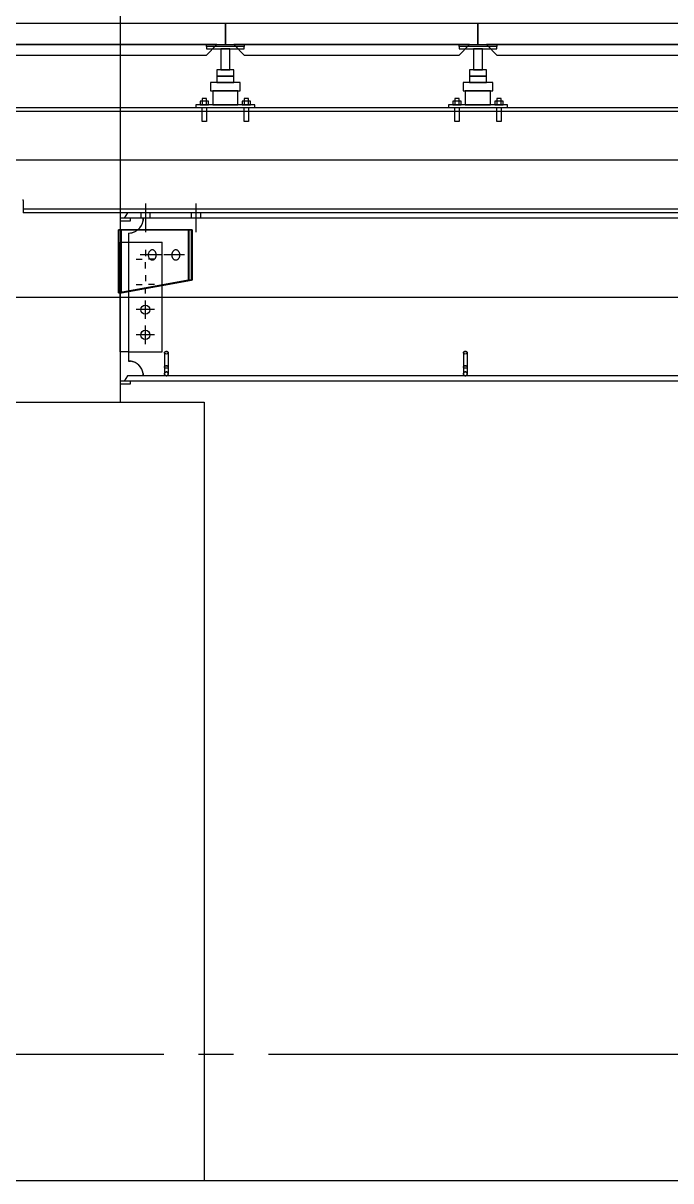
# Model space of a CAD drawing. Header units: millimetres. Extents: x -32710 to 654186, y -254124 to 420220.
# Drawn here: x 222520 to 224058, y 383200 to 385951 of the extents above; entities that cross this region are included whole.
import ezdxf

# ---------------------------------------------------------------- set-up
doc = ezdxf.new("R2010")
doc.units = ezdxf.units.MM
doc.header["$LTSCALE"] = 1000
for name, pattern in [('DXK_LINE_DOT2', [3.9198, 1.9599, -1.9599]), ('DXK_LINE_DOT3', [5.9187, 2.979, -0.9799, 0.9799, -0.9799]), ('TPH12-SEC-@E$0$CENTERK5', [6.916, 6.667, -0.083, 0.083, -0.083])]:
    doc.linetypes.add(name, pattern=pattern)
for name, color, linetype in [('MD-20250424-增加TRAY與FS主管位置調整', 7, 'Continuous'), ('Raised Floor', 1, 'Continuous'), ('TPH12-SEC-@E$0$H-SIN', 252, 'TPH12-SEC-@E$0$CENTERK5'), ('TPH12-SEC-@E$0$KABE1', 252, 'Continuous'), ('TPH12-SEC-@E$0$STEEL3', 252, 'Continuous'), ('TPH12-SEC-@E$0$SUGATA3', 252, 'Continuous')]:
    doc.layers.add(name, color=color, linetype=linetype)

# ---------------------------------------------------------------- blocks, each defined once
blk = doc.blocks.new('TPH12-SEC-@E')
at = {"layer": 'TPH12-SEC-@E$0$H-SIN'}
for p, q in [((274800, 385950), (45200, 385950)), ((298929.6, 383500), (18729.6, 383500))]:
    blk.add_line(p, q, dxfattribs=at)
at = {"layer": 'TPH12-SEC-@E$0$KABE1'}
blk.add_line((272350, 383200), (188250, 383200), dxfattribs=at)
at = {"layer": 'TPH12-SEC-@E$0$STEEL3'}
blk.add_line((222750, 393725), (222750, 385050), dxfattribs=at)
at = {"layer": 'TPH12-SEC-@E$0$SUGATA3'}
for p, q in [((221850, 385050), (222950, 385050)), ((222950, 385050), (222950, 383200))]:
    blk.add_line(p, q, dxfattribs=at)
blk = doc.blocks.new('A$C62b8fcb1')
at = {"color": 8, "linetype": 'DXK_LINE_DOT2'}
for p, q in [((-49695, 2534), (-41305, 2534)), ((-41305, 2525), (-49695, 2525)), ((-49580, 2313), (-49580.5, 2316.1)), ((-49580, 2313), (-49580, 2284)), ((-41420, 2293), (-49580, 2293)), ((-49332.5, 2284), (-49580, 2284)), ((-49350, 2271), (-49350, 2265)), ((-49295, 2271), (-49295.4, 2266)), ((-49353.7, 2094), (-49353.7, 2244)), ((-49353.7, 2244), (-49180.6, 2244)), ((-49346.3, 2094), (-49346.3, 2244)), ((-49330, 2236), (-49325, 2236.4)), ((-49330, 2236), (-49330, 2096.9)), ((-49188, 2244), (-49188, 2124)), ((-49180.6, 2124), (-49180.6, 2244)), ((-49350, 1954), (-49350, 2214)), ((-49350, 2214), (-49250, 2214)), ((-49250, 1954), (-49250, 2214)), ((-49252.1, 2184), (-49298.1, 2184)), ((-49196.9, 2184), (-49242.9, 2184)), ((-49188, 2124), (-49353.7, 2094)), ((-49346.3, 2094), (-49180.6, 2124)), ((-49188, 2124), (-49180.6, 2124)), ((-49353.7, 2094), (-49346.3, 2094)), ((-49330, 1954), (-49250, 1954)), ((-49243.2, 1953.5), (-49244.2, 1952.6)), ((-49241.7, 1954.2), (-49243.2, 1953.5)), ((-49240, 1954.4), (-49241.7, 1954.2)), ((-49238.3, 1954.2), (-49240, 1954.4)), ((-49236.8, 1953.5), (-49238.3, 1954.2)), ((-49235.8, 1952.6), (-49236.8, 1953.5)), ((-48533.2, 1953.5), (-48534.2, 1952.6)), ((-48531.7, 1954.2), (-48533.2, 1953.5)), ((-48530, 1954.4), (-48531.7, 1954.2)), ((-48528.3, 1954.2), (-48530, 1954.4)), ((-48526.8, 1953.5), (-48528.3, 1954.2)), ((-48525.8, 1952.6), (-48526.8, 1953.5)), ((-49330, 1932), (-49325, 1931.6)), ((-49244.2, 1952.6), (-49244.5, 1951.5)), ((-49244.2, 1950.4), (-49244.5, 1951.5)), ((-49244.5, 1951.5), (-49244.5, 1901.5)), ((-49243.2, 1949.5), (-49244.2, 1950.4)), ((-49241.7, 1948.8), (-49243.2, 1949.5)), ((-49240, 1948.6), (-49241.7, 1948.8)), ((-49238.3, 1948.8), (-49240, 1948.6)), ((-49236.8, 1949.5), (-49238.3, 1948.8)), ((-49235.8, 1950.4), (-49236.8, 1949.5)), ((-49235.5, 1951.5), (-49235.8, 1952.6)), ((-49235.5, 1951.5), (-49235.8, 1950.4)), ((-49235.5, 1951.5), (-49235.5, 1901.5)), ((-48534.2, 1952.6), (-48534.5, 1951.5)), ((-48534.2, 1950.4), (-48534.5, 1951.5)), ((-48534.5, 1951.5), (-48534.5, 1901.5)), ((-48533.2, 1949.5), (-48534.2, 1950.4)), ((-48531.7, 1948.8), (-48533.2, 1949.5)), ((-48530, 1948.6), (-48531.7, 1948.8)), ((-48528.3, 1948.8), (-48530, 1948.6)), ((-48526.8, 1949.5), (-48528.3, 1948.8)), ((-48525.8, 1950.4), (-48526.8, 1949.5)), ((-48525.5, 1951.5), (-48525.8, 1952.6)), ((-48525.5, 1951.5), (-48525.8, 1950.4)), ((-48525.5, 1951.5), (-48525.5, 1901.5)), ((-49295.4, 1902), (-49295, 1897)), ((-49244.2, 1919), (-49244.5, 1917.9)), ((-49244.2, 1916.8), (-49244.5, 1917.9)), ((-49244.2, 1903.2), (-49244.5, 1901.5)), ((-49244.5, 1901.5), (-49244.3, 1902.3)), ((-49244.5, 1901.5), (-49244.2, 1899.8)), ((-49244.3, 1902.3), (-49244.2, 1903.2)), ((-49243.2, 1920), (-49244.2, 1919)), ((-49243.2, 1915.9), (-49244.2, 1916.8)), ((-49244.2, 1903.2), (-49243.2, 1904.7)), ((-49244.2, 1899.8), (-49243.2, 1898.3)), ((-49241.7, 1920.6), (-49243.2, 1920)), ((-49241.7, 1915.3), (-49243.2, 1915.9)), ((-49243.2, 1904.7), (-49241.7, 1905.7)), ((-49243.2, 1898.3), (-49241.7, 1897.3)), ((-49240, 1920.8), (-49241.7, 1920.6)), ((-49240, 1915), (-49241.7, 1915.3)), ((-49241.7, 1905.7), (-49240, 1906)), ((-49238.3, 1920.6), (-49240, 1920.8)), ((-49238.3, 1915.3), (-49240, 1915)), ((-49240, 1906), (-49238.3, 1905.7)), ((-49236.8, 1920), (-49238.3, 1920.6)), ((-49236.8, 1915.9), (-49238.3, 1915.3)), ((-49238.3, 1905.7), (-49236.8, 1904.7)), ((-49238.3, 1897.3), (-49236.8, 1898.3)), ((-49235.8, 1919), (-49236.8, 1920)), ((-49235.8, 1916.8), (-49236.8, 1915.9)), ((-49236.8, 1904.7), (-49235.8, 1903.2)), ((-49236.8, 1898.3), (-49235.8, 1899.8)), ((-49235.5, 1917.9), (-49235.8, 1919)), ((-49235.5, 1917.9), (-49235.8, 1916.8)), ((-49235.7, 1902.3), (-49235.8, 1903.2)), ((-49235.5, 1901.5), (-49235.8, 1903.2)), ((-49235.8, 1899.8), (-49235.5, 1901.5)), ((-49235.5, 1901.5), (-49235.7, 1902.3)), ((-48534.2, 1919), (-48534.5, 1917.9)), ((-48534.2, 1916.8), (-48534.5, 1917.9)), ((-48534.5, 1901.5), (-48534.2, 1903.2)), ((-48534.5, 1901.5), (-48534.2, 1899.8)), ((-48533.2, 1920), (-48534.2, 1919)), ((-48533.2, 1915.9), (-48534.2, 1916.8)), ((-48534.2, 1903.2), (-48533.2, 1904.7)), ((-48534.2, 1899.8), (-48533.2, 1898.3)), ((-48531.7, 1920.6), (-48533.2, 1920)), ((-48531.7, 1915.3), (-48533.2, 1915.9)), ((-48533.2, 1904.7), (-48531.7, 1905.7)), ((-48533.2, 1898.3), (-48531.7, 1897.3)), ((-48530, 1920.8), (-48531.7, 1920.6)), ((-48530, 1915), (-48531.7, 1915.3)), ((-48531.7, 1905.7), (-48530, 1906)), ((-48528.3, 1920.6), (-48530, 1920.8)), ((-48528.3, 1915.3), (-48530, 1915)), ((-48530, 1906), (-48528.3, 1905.7)), ((-48526.8, 1920), (-48528.3, 1920.6)), ((-48526.8, 1915.9), (-48528.3, 1915.3)), ((-48528.3, 1905.7), (-48526.8, 1904.7)), ((-48528.3, 1897.3), (-48526.8, 1898.3)), ((-48525.8, 1919), (-48526.8, 1920)), ((-48525.8, 1916.8), (-48526.8, 1915.9)), ((-48526.8, 1904.7), (-48525.8, 1903.2)), ((-48526.8, 1898.3), (-48525.8, 1899.8)), ((-48525.5, 1917.9), (-48525.8, 1919)), ((-48525.5, 1917.9), (-48525.8, 1916.8)), ((-48525.8, 1903.2), (-48525.5, 1901.5)), ((-48525.8, 1899.8), (-48525.5, 1901.5)), ((-49350, 1884), (-49350, 1878)), ((-49241.7, 1897.3), (-49240, 1897)), ((-49240, 1897), (-49238.3, 1897.3)), ((-48531.7, 1897.3), (-48530, 1897)), ((-48530, 1897), (-48528.3, 1897.3))]:
    blk.add_line(p, q, dxfattribs=at)
at = {"color": 8, "linetype": 'Continuous'}
for p, q in [((-49695, 2534), (-41305, 2534)), ((-41305, 2525), (-49695, 2525)), ((-49580, 2313), (-49580.5, 2316.1)), ((-49580, 2313), (-49580, 2284)), ((-41420, 2293), (-49580, 2293)), ((-47000, 2284), (-49580, 2284)), ((-49332.5, 2284), (-49340, 2271)), ((-47017.5, 2284), (-49332.5, 2284)), ((-49301, 2284), (-49301, 2271)), ((-49290, 2306), (-49290, 2238)), ((-49279, 2284), (-49279, 2271)), ((-49181, 2284), (-49181, 2271)), ((-49170, 2306), (-49170, 2238)), ((-49159, 2284), (-49159, 2271)), ((-49325, 2271), (-49350, 2271)), ((-49350, 2265), (-49325, 2265)), ((-47010, 2271), (-49340, 2271)), ((-49325, 2265), (-49325, 2271)), ((-49295.4, 2266), (-49295, 2271)), ((-49178.5, 2244), (-49353.5, 2244)), ((-49353.5, 2244), (-49353.5, 2094)), ((-49185.7, 2124), (-49185.7, 2244)), ((-49178.5, 2244), (-49178.5, 2124)), ((-49312, 2174), (-49297.3, 2174)), ((-49257.5, 2184), (-49302.5, 2184)), ((-49290, 2196), (-49290, 2181.3)), ((-49283, 2186.3), (-49283.2, 2185.2)), ((-49283.2, 2185.2), (-49283.2, 2184)), ((-49283.2, 2184), (-49283.2, 2182.8)), ((-49283.2, 2182.8), (-49283, 2181.7)), ((-49282.8, 2187.5), (-49283, 2186.3)), ((-49283, 2181.7), (-49282.8, 2180.5)), ((-49282.5, 2188.6), (-49282.8, 2187.5)), ((-49282.8, 2180.5), (-49282.5, 2179.4)), ((-49268, 2174), (-49282.7, 2174)), ((-49282.1, 2189.7), (-49282.5, 2188.6)), ((-49282.5, 2179.4), (-49282.1, 2178.3)), ((-49281.6, 2190.7), (-49282.1, 2189.7)), ((-49282.1, 2178.3), (-49281.6, 2177.3)), ((-49281, 2191.6), (-49281.6, 2190.7)), ((-49281.6, 2177.3), (-49281, 2176.4)), ((-49280.4, 2192.5), (-49281, 2191.6)), ((-49281, 2176.4), (-49280.4, 2175.5)), ((-49279.7, 2193.3), (-49280.4, 2192.5)), ((-49280.4, 2175.5), (-49279.7, 2174.7)), ((-49278.9, 2194), (-49279.7, 2193.3)), ((-49279.7, 2174.7), (-49278.9, 2174)), ((-49278.1, 2194.6), (-49278.9, 2194)), ((-49278.9, 2174), (-49278.1, 2173.4)), ((-49277.3, 2195.1), (-49278.1, 2194.6)), ((-49278.1, 2173.4), (-49277.3, 2172.9)), ((-49276.4, 2195.5), (-49277.3, 2195.1)), ((-49275.5, 2195.8), (-49276.4, 2195.5)), ((-49274.6, 2195.9), (-49275.5, 2195.8)), ((-49273.6, 2196), (-49274.6, 2195.9)), ((-49272.7, 2195.9), (-49273.6, 2196)), ((-49271.8, 2195.8), (-49272.7, 2195.9)), ((-49270.8, 2195.5), (-49271.8, 2195.8)), ((-49270, 2195.1), (-49270.8, 2195.5)), ((-49269.1, 2194.6), (-49270, 2195.1)), ((-49270, 2172.9), (-49269.1, 2173.4)), ((-49268.3, 2194), (-49269.1, 2194.6)), ((-49269.1, 2173.4), (-49268.3, 2174)), ((-49267.5, 2193.3), (-49268.3, 2194)), ((-49268.3, 2174), (-49267.5, 2174.7)), ((-49266.8, 2192.5), (-49267.5, 2193.3)), ((-49267.5, 2174.7), (-49266.8, 2175.5)), ((-49266.2, 2191.6), (-49266.8, 2192.5)), ((-49266.8, 2175.5), (-49266.2, 2176.4)), ((-49265.6, 2190.7), (-49266.2, 2191.6)), ((-49266.2, 2176.4), (-49265.6, 2177.3)), ((-49265.2, 2189.7), (-49265.6, 2190.7)), ((-49265.6, 2177.3), (-49265.2, 2178.3)), ((-49264.8, 2188.6), (-49265.2, 2189.7)), ((-49265.2, 2178.3), (-49264.8, 2179.4)), ((-49264.4, 2187.5), (-49264.8, 2188.6)), ((-49264.8, 2179.4), (-49264.4, 2180.5)), ((-49264.2, 2186.3), (-49264.4, 2187.5)), ((-49264.4, 2180.5), (-49264.2, 2181.7)), ((-49264.1, 2185.2), (-49264.2, 2186.3)), ((-49264.2, 2181.7), (-49264.1, 2182.8)), ((-49264, 2184), (-49264.1, 2185.2)), ((-49264.1, 2182.8), (-49264, 2184)), ((-49201.5, 2184), (-49246.5, 2184)), ((-49227.2, 2185.2), (-49227.3, 2184)), ((-49227.3, 2184), (-49227.2, 2182.8)), ((-49227.1, 2186.3), (-49227.2, 2185.2)), ((-49227.2, 2182.8), (-49227.1, 2181.7)), ((-49226.9, 2187.5), (-49227.1, 2186.3)), ((-49227.1, 2181.7), (-49226.9, 2180.5)), ((-49226.5, 2188.6), (-49226.9, 2187.5)), ((-49226.9, 2180.5), (-49226.5, 2179.4)), ((-49226.1, 2189.7), (-49226.5, 2188.6)), ((-49226.5, 2179.4), (-49226.1, 2178.3)), ((-49225.7, 2190.7), (-49226.1, 2189.7)), ((-49226.1, 2178.3), (-49225.7, 2177.3)), ((-49225.1, 2191.6), (-49225.7, 2190.7)), ((-49225.7, 2177.3), (-49225.1, 2176.4)), ((-49224.5, 2192.5), (-49225.1, 2191.6)), ((-49225.1, 2176.4), (-49224.5, 2175.5)), ((-49223.8, 2193.3), (-49224.5, 2192.5)), ((-49224.5, 2175.5), (-49223.8, 2174.7)), ((-49223, 2194), (-49223.8, 2193.3)), ((-49223.8, 2174.7), (-49223, 2174)), ((-49222.2, 2194.6), (-49223, 2194)), ((-49223, 2174), (-49222.2, 2173.4)), ((-49221.3, 2195.1), (-49222.2, 2194.6)), ((-49222.2, 2173.4), (-49221.3, 2172.9)), ((-49220.5, 2195.5), (-49221.3, 2195.1)), ((-49219.5, 2195.8), (-49220.5, 2195.5)), ((-49218.6, 2195.9), (-49219.5, 2195.8)), ((-49217.7, 2196), (-49218.6, 2195.9)), ((-49216.7, 2195.9), (-49217.7, 2196)), ((-49215.8, 2195.8), (-49216.7, 2195.9)), ((-49214.9, 2195.5), (-49215.8, 2195.8)), ((-49214, 2195.1), (-49214.9, 2195.5)), ((-49213.2, 2194.6), (-49214, 2195.1)), ((-49214, 2172.9), (-49213.2, 2173.4)), ((-49212.3, 2194), (-49213.2, 2194.6)), ((-49213.2, 2173.4), (-49212.3, 2174)), ((-49211.6, 2193.3), (-49212.3, 2194)), ((-49212.3, 2174), (-49211.6, 2174.7)), ((-49210.9, 2192.5), (-49211.6, 2193.3)), ((-49211.6, 2174.7), (-49210.9, 2175.5)), ((-49210.3, 2191.6), (-49210.9, 2192.5)), ((-49210.9, 2175.5), (-49210.3, 2176.4)), ((-49209.7, 2190.7), (-49210.3, 2191.6)), ((-49210.3, 2176.4), (-49209.7, 2177.3)), ((-49209.2, 2189.7), (-49209.7, 2190.7)), ((-49209.7, 2177.3), (-49209.2, 2178.3)), ((-49208.8, 2188.6), (-49209.2, 2189.7)), ((-49209.2, 2178.3), (-49208.8, 2179.4)), ((-49208.5, 2187.5), (-49208.8, 2188.6)), ((-49208.8, 2179.4), (-49208.5, 2180.5)), ((-49208.3, 2186.3), (-49208.5, 2187.5)), ((-49208.5, 2180.5), (-49208.3, 2181.7)), ((-49208.1, 2185.2), (-49208.3, 2186.3)), ((-49208.3, 2181.7), (-49208.1, 2182.8)), ((-49208.1, 2184), (-49208.1, 2185.2)), ((-49208.1, 2182.8), (-49208.1, 2184)), ((-49290, 2152), (-49290, 2166.7)), ((-49277.3, 2172.9), (-49276.4, 2172.5)), ((-49276.4, 2172.5), (-49275.5, 2172.2)), ((-49275.5, 2172.2), (-49274.6, 2172.1)), ((-49274.6, 2172.1), (-49273.6, 2172)), ((-49273.6, 2172), (-49272.7, 2172.1)), ((-49272.7, 2172.1), (-49271.8, 2172.2)), ((-49271.8, 2172.2), (-49270.8, 2172.5)), ((-49270.8, 2172.5), (-49270, 2172.9)), ((-49221.3, 2172.9), (-49220.5, 2172.5)), ((-49220.5, 2172.5), (-49219.5, 2172.2)), ((-49219.5, 2172.2), (-49218.6, 2172.1)), ((-49218.6, 2172.1), (-49217.7, 2172)), ((-49217.7, 2172), (-49216.7, 2172.1)), ((-49216.7, 2172.1), (-49215.8, 2172.2)), ((-49215.8, 2172.2), (-49214.9, 2172.5)), ((-49214.9, 2172.5), (-49214, 2172.9)), ((-49353.5, 2094), (-49185.7, 2124)), ((-49178.5, 2124), (-49346.3, 2094)), ((-49290, 2136), (-49290, 2121.3)), ((-49178.5, 2124), (-49185.7, 2124)), ((-49346.3, 2094), (-49353.5, 2094)), ((-49330, 2096.9), (-49330, 1932)), ((-49312, 2114), (-49297.3, 2114)), ((-49290, 2092), (-49290, 2106.7)), ((-49268, 2114), (-49282.7, 2114)), ((-49290, 2032), (-49290, 2076)), ((-49268, 2054), (-49312, 2054)), ((-49290, 1972), (-49290, 2016)), ((-49268, 1994), (-49312, 1994)), ((-49330, 1954), (-49350, 1954)), ((-49244.2, 1952.6), (-49243.2, 1953.5)), ((-49243.2, 1953.5), (-49241.7, 1954.2)), ((-49241.7, 1954.2), (-49240, 1954.4)), ((-49240, 1954.4), (-49238.3, 1954.2)), ((-49238.3, 1954.2), (-49236.8, 1953.5)), ((-49236.8, 1953.5), (-49235.8, 1952.6)), ((-48534.2, 1952.6), (-48533.2, 1953.5)), ((-48533.2, 1953.5), (-48531.7, 1954.2)), ((-48531.7, 1954.2), (-48530, 1954.4)), ((-48530, 1954.4), (-48528.3, 1954.2)), ((-48528.3, 1954.2), (-48526.8, 1953.5)), ((-48526.8, 1953.5), (-48525.8, 1952.6)), ((-49325, 1931.6), (-49330, 1932)), ((-49244.5, 1951.5), (-49244.2, 1952.6)), ((-49244.5, 1951.5), (-49244.5, 1901.5)), ((-49235.8, 1952.6), (-49235.5, 1951.5)), ((-49235.5, 1951.5), (-49235.5, 1901.5)), ((-48534.5, 1951.5), (-48534.2, 1952.6)), ((-48534.5, 1951.5), (-48534.5, 1901.5)), ((-48525.8, 1952.6), (-48525.5, 1951.5)), ((-48525.5, 1951.5), (-48525.5, 1901.5)), ((-49295, 1897), (-49295.4, 1902)), ((-49244.5, 1917.9), (-49244.2, 1919)), ((-49244.2, 1899.8), (-49244.5, 1901.5)), ((-49244.2, 1919), (-49243.2, 1920)), ((-49243.2, 1898.3), (-49244.2, 1899.8)), ((-49243.2, 1920), (-49241.7, 1920.6)), ((-49241.7, 1897.3), (-49243.2, 1898.3)), ((-49241.7, 1920.6), (-49240, 1920.8)), ((-49240, 1920.8), (-49238.3, 1920.6)), ((-49238.3, 1920.6), (-49236.8, 1920)), ((-49236.8, 1898.3), (-49238.3, 1897.3)), ((-49236.8, 1920), (-49235.8, 1919)), ((-49235.8, 1899.8), (-49236.8, 1898.3)), ((-49235.8, 1919), (-49235.5, 1917.9)), ((-49235.5, 1901.5), (-49235.8, 1899.8)), ((-48534.5, 1917.9), (-48534.2, 1919)), ((-48534.2, 1899.8), (-48534.5, 1901.5)), ((-48534.2, 1919), (-48533.2, 1920)), ((-48533.2, 1898.3), (-48534.2, 1899.8)), ((-48533.2, 1920), (-48531.7, 1920.6)), ((-48531.7, 1897.3), (-48533.2, 1898.3)), ((-48531.7, 1920.6), (-48530, 1920.8)), ((-48530, 1920.8), (-48528.3, 1920.6)), ((-48528.3, 1920.6), (-48526.8, 1920)), ((-48526.8, 1898.3), (-48528.3, 1897.3)), ((-48526.8, 1920), (-48525.8, 1919)), ((-48525.8, 1899.8), (-48526.8, 1898.3)), ((-48525.8, 1919), (-48525.5, 1917.9)), ((-48525.5, 1901.5), (-48525.8, 1899.8)), ((-49325, 1884), (-49350, 1884)), ((-49350, 1878), (-49325, 1878)), ((-49332.5, 1897), (-49340, 1884)), ((-47010, 1884), (-49340, 1884)), ((-47017.5, 1897), (-49332.5, 1897)), ((-49325, 1878), (-49325, 1884)), ((-49240, 1897), (-49241.7, 1897.3)), ((-49238.3, 1897.3), (-49240, 1897)), ((-48530, 1897), (-48531.7, 1897.3)), ((-48528.3, 1897.3), (-48530, 1897))]:
    blk.add_line(p, q, dxfattribs=at)
at = {"color": 8, "linetype": 'DXK_LINE_DOT3'}
for p, q in [((-41600, 2409), (-50000, 2409)), ((-50150, 2084), (-49250, 2084)), ((-49250, 2084), (-46557, 2084))]:
    blk.add_line(p, q, dxfattribs=at)
at = {"color": 8, "linetype": 'Continuous'}
for centre in [(-49290, 2054), (-49290, 1994)]:
    blk.add_circle(centre, 11, dxfattribs=at)
at = {"color": 8, "linetype": 'DXK_LINE_DOT2'}
for centre, radius, start, end in [((-49330, 2271), 35, 278.1818, 351.8182), ((-49330, 1897), 35, 8.1818, 81.8182), ((-49240, 1901.5), 4.5, 90, 270), ((-49240, 1901.5), 4.5, 270, 90), ((-48530, 1901.5), 4.5, 90, 270), ((-48530, 1901.5), 4.5, 270, 90)]:
    blk.add_arc(centre, radius, start, end, dxfattribs=at)
at = {"color": 8, "linetype": 'Continuous'}
for centre, start, end in [((-49330, 2271), 309.4114, 351.8182), ((-49330, 1897), 8.1818, 81.8182)]:
    blk.add_arc(centre, 35, start, end, dxfattribs=at)

msp = doc.modelspace()

# ---------------------------------------------------------------- linework, layer by layer
at = {"layer": 'Raised Floor'}
for points in [[(223000, 385950), (222400, 385950), (222400, 385900), (223000, 385900)], [(223600, 385950), (223000, 385950), (223000, 385900), (223600, 385900)], [(224200, 385950), (223600, 385950), (223600, 385900), (224200, 385900)], [(222445, 385875), (222955, 385875), (222980, 385900), (222420, 385900)], [(222955, 385900), (223045, 385900), (223045, 385895), (222955, 385895)], [(222955, 385890), (223045, 385890), (223045, 385895), (222955, 385895)], [(223010.5, 385890), (222989.5, 385890), (222989.5, 385840), (223010.5, 385840)], [(223045, 385875), (223555, 385875), (223580, 385900), (223020, 385900)], [(223555, 385900), (223645, 385900), (223645, 385895), (223555, 385895)], [(223555, 385890), (223645, 385890), (223645, 385895), (223555, 385895)], [(223610.5, 385890), (223589.5, 385890), (223589.5, 385840), (223610.5, 385840)], [(223645, 385875), (224155, 385875), (224180, 385900), (223620, 385900)], [(223020, 385840), (222980, 385840), (222980, 385825), (223020, 385825)], [(223020, 385825), (222980, 385825), (222980, 385810), (223020, 385810)], [(223620, 385840), (223580, 385840), (223580, 385825), (223620, 385825)], [(223620, 385825), (223580, 385825), (223580, 385810), (223620, 385810)], [(223035, 385810), (222965, 385810), (222965, 385790), (223035, 385790)], [(223635, 385810), (223565, 385810), (223565, 385790), (223635, 385790)], [(222955, 385772), (222945, 385772), (222945, 385757), (222955, 385757)], [(223030, 385790), (222970, 385790), (222970, 385757), (223030, 385757)], [(223055, 385772), (223045, 385772), (223045, 385757), (223055, 385757)], [(223555, 385772), (223545, 385772), (223545, 385757), (223555, 385757)], [(223630, 385790), (223570, 385790), (223570, 385757), (223630, 385757)], [(223655, 385772), (223645, 385772), (223645, 385757), (223655, 385757)], [(222930, 385750), (223070, 385750), (223070, 385757), (222930, 385757)], [(222960, 385765), (222940, 385765), (222940, 385757), (222960, 385757)], [(222955, 385717), (222945, 385717), (222945, 385750), (222955, 385750)], [(223060, 385765), (223040, 385765), (223040, 385757), (223060, 385757)], [(223055, 385717), (223045, 385717), (223045, 385750), (223055, 385750)], [(223530, 385750), (223670, 385750), (223670, 385757), (223530, 385757)], [(223560, 385765), (223540, 385765), (223540, 385757), (223560, 385757)], [(223555, 385717), (223545, 385717), (223545, 385750), (223555, 385750)], [(223660, 385765), (223640, 385765), (223640, 385757), (223660, 385757)], [(223655, 385717), (223645, 385717), (223645, 385750), (223655, 385750)]]:
    msp.add_lwpolyline(points, close=True, dxfattribs=at)

# ---------------------------------------------------------------- block references
msp.add_blockref('TPH12-SEC-@E', (0, 0))
at = {"layer": 'MD-20250424-增加TRAY與FS主管位置調整'}
msp.add_blockref('A$C62b8fcb1', (272100, 383216), dxfattribs=at)

doc.saveas('drawing.dxf')
